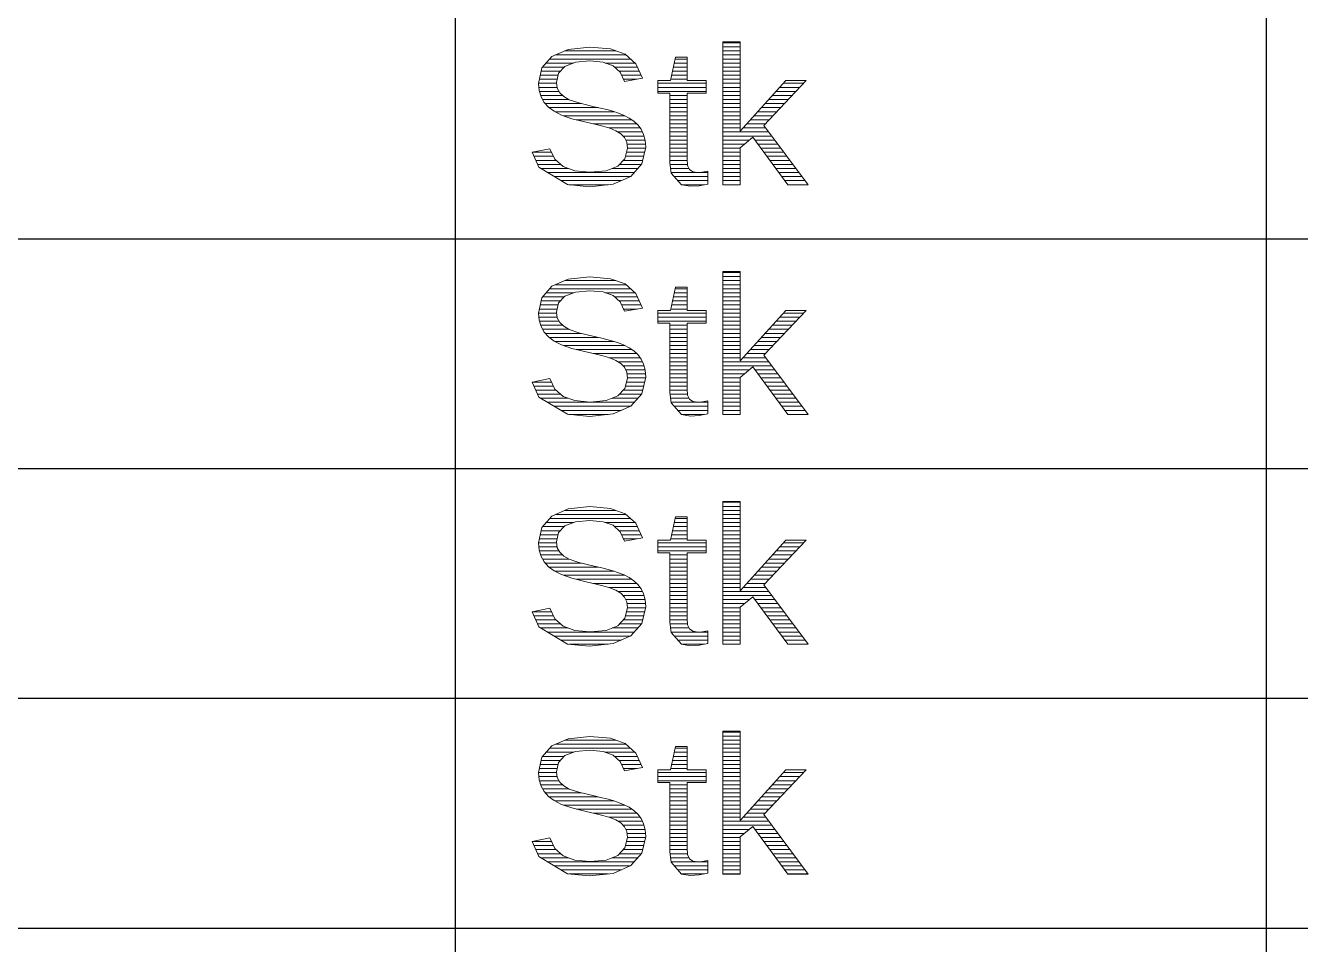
# Model space of a CAD drawing. Header units: millimetres. Extents: x 20 to 410, y 10 to 287.
# Drawn here: x 37.63 to 56.5, y 23.36 to 36.96 of the extents above; entities that cross this region are included whole.
import ezdxf

# ---------------------------------------------------------------- set-up
doc = ezdxf.new("R2010")
doc.units = ezdxf.units.MM
doc.layers.add('DUENN', color=7, linetype='Continuous', lineweight=25)
doc.layers.add('TEXT', color=7, linetype='Continuous', lineweight=13)

msp = doc.modelspace()

# ---------------------------------------------------------------- linework, layer by layer
at = {"layer": 'DUENN', "lineweight": 25}
for points in [[(44, 10), (44, 61)], [(56, 10), (56, 61)], [(20, 33.8), (200, 33.8)], [(20, 30.4), (200, 30.4)], [(20, 27), (200, 27)], [(20, 23.6), (200, 23.6)]]:
    msp.add_lwpolyline(points, dxfattribs=at)
at = {"layer": 'TEXT', "lineweight": 13}
for p, q in [((47.952, 36.701), (48.209, 36.701)), ((47.952, 36.641), (48.209, 36.641)), ((45.393, 36.461), (46.588, 36.461)), ((45.48, 36.521), (46.523, 36.521)), ((45.617, 36.581), (46.372, 36.581)), ((47.248, 36.461), (47.424, 36.461)), ((47.952, 36.581), (48.209, 36.581)), ((47.952, 36.521), (48.209, 36.521)), ((47.952, 36.461), (48.209, 36.461)), ((45.266, 36.281), (45.551, 36.281)), ((45.288, 36.341), (45.608, 36.341)), ((45.34, 36.401), (45.746, 36.401)), ((46.215, 36.401), (46.653, 36.401)), ((46.349, 36.341), (46.688, 36.341)), ((46.416, 36.281), (46.715, 36.281)), ((47.208, 36.281), (47.424, 36.281)), ((47.221, 36.341), (47.424, 36.341)), ((47.235, 36.401), (47.424, 36.401)), ((47.952, 36.401), (48.209, 36.401)), ((47.952, 36.341), (48.209, 36.341)), ((47.952, 36.281), (48.209, 36.281)), ((45.227, 36.101), (45.493, 36.101)), ((45.232, 36.041), (45.502, 36.041)), ((45.24, 36.161), (45.502, 36.161)), ((45.253, 36.221), (45.516, 36.221)), ((46.453, 36.221), (46.743, 36.221)), ((46.481, 36.161), (46.686, 36.161)), ((46.99, 36.101), (47.709, 36.101)), ((46.99, 36.041), (47.709, 36.041)), ((47.182, 36.161), (47.424, 36.161)), ((47.195, 36.221), (47.424, 36.221)), ((47.952, 36.221), (48.209, 36.221)), ((47.952, 36.161), (48.209, 36.161)), ((47.952, 36.101), (48.209, 36.101)), ((47.952, 36.041), (48.209, 36.041)), ((48.795, 36.041), (49.092, 36.041)), ((48.849, 36.101), (49.149, 36.101)), ((45.24, 35.981), (45.529, 35.981)), ((45.258, 35.921), (45.583, 35.921)), ((45.286, 35.861), (45.677, 35.861)), ((46.99, 35.981), (47.709, 35.981)), ((47.168, 35.921), (47.424, 35.921)), ((47.168, 35.861), (47.424, 35.861)), ((47.952, 35.981), (48.209, 35.981)), ((47.952, 35.921), (48.209, 35.921)), ((47.952, 35.861), (48.209, 35.861)), ((48.632, 35.861), (48.922, 35.861)), ((48.686, 35.921), (48.979, 35.921)), ((48.741, 35.981), (49.035, 35.981)), ((45.326, 35.801), (45.862, 35.801)), ((45.383, 35.741), (46.11, 35.741)), ((45.468, 35.681), (46.344, 35.681)), ((47.168, 35.801), (47.424, 35.801)), ((47.168, 35.741), (47.424, 35.741)), ((47.168, 35.681), (47.424, 35.681)), ((47.952, 35.801), (48.209, 35.801)), ((47.952, 35.741), (48.209, 35.741)), ((47.952, 35.681), (48.209, 35.681)), ((48.469, 35.681), (48.752, 35.681)), ((48.524, 35.741), (48.809, 35.741)), ((48.578, 35.801), (48.865, 35.801)), ((45.595, 35.621), (46.501, 35.621)), ((45.787, 35.561), (46.607, 35.561)), ((46.034, 35.501), (46.68, 35.501)), ((47.168, 35.621), (47.424, 35.621)), ((47.168, 35.561), (47.424, 35.561)), ((47.168, 35.501), (47.424, 35.501)), ((47.952, 35.621), (48.209, 35.621)), ((47.952, 35.561), (48.209, 35.561)), ((47.952, 35.501), (48.209, 35.501)), ((48.306, 35.501), (48.582, 35.501)), ((48.361, 35.561), (48.639, 35.561)), ((48.415, 35.621), (48.695, 35.621)), ((46.268, 35.441), (46.729, 35.441)), ((46.402, 35.381), (46.763, 35.381)), ((46.476, 35.321), (46.787, 35.321)), ((47.168, 35.441), (47.424, 35.441)), ((47.168, 35.381), (47.424, 35.381)), ((47.168, 35.321), (47.424, 35.321)), ((47.952, 35.441), (48.209, 35.441)), ((47.952, 35.381), (48.633, 35.381)), ((47.952, 35.321), (48.678, 35.321)), ((48.252, 35.441), (48.589, 35.441)), ((46.516, 35.261), (46.803, 35.261)), ((46.534, 35.201), (46.808, 35.201)), ((46.542, 35.141), (46.809, 35.141)), ((47.168, 35.261), (47.424, 35.261)), ((47.168, 35.201), (47.424, 35.201)), ((47.168, 35.141), (47.424, 35.141)), ((47.952, 35.261), (48.345, 35.261)), ((47.952, 35.201), (48.273, 35.201)), ((47.952, 35.141), (48.209, 35.141)), ((48.428, 35.261), (48.723, 35.261)), ((48.472, 35.201), (48.768, 35.201)), ((48.517, 35.141), (48.813, 35.141)), ((45.133, 35.081), (45.42, 35.081)), ((45.159, 35.021), (45.447, 35.021)), ((45.185, 34.961), (45.485, 34.961)), ((46.483, 34.961), (46.769, 34.961)), ((46.515, 35.021), (46.782, 35.021)), ((46.529, 35.081), (46.795, 35.081)), ((47.168, 35.081), (47.424, 35.081)), ((47.168, 35.021), (47.424, 35.021)), ((47.168, 34.961), (47.426, 34.961)), ((47.952, 35.081), (48.209, 35.081)), ((47.952, 35.021), (48.209, 35.021)), ((47.952, 34.961), (48.209, 34.961)), ((48.561, 35.081), (48.858, 35.081)), ((48.606, 35.021), (48.903, 35.021)), ((48.65, 34.961), (48.948, 34.961)), ((45.211, 34.901), (45.553, 34.901)), ((45.258, 34.841), (45.664, 34.841)), ((45.358, 34.781), (46.645, 34.781)), ((45.458, 34.721), (46.589, 34.721)), ((46.316, 34.841), (46.699, 34.841)), ((46.425, 34.901), (46.752, 34.901)), ((47.171, 34.901), (47.432, 34.901)), ((47.179, 34.841), (47.453, 34.841)), ((47.186, 34.781), (47.584, 34.781)), ((47.233, 34.721), (47.734, 34.721)), ((47.591, 34.781), (47.734, 34.781)), ((47.952, 34.901), (48.209, 34.901)), ((47.952, 34.841), (48.209, 34.841)), ((47.952, 34.781), (48.209, 34.781)), ((47.952, 34.721), (48.209, 34.721)), ((48.695, 34.901), (48.993, 34.901)), ((48.739, 34.841), (49.038, 34.841)), ((48.784, 34.781), (49.083, 34.781)), ((48.828, 34.721), (49.127, 34.721)), ((45.558, 34.661), (46.452, 34.661)), ((45.674, 34.601), (46.259, 34.601)), ((47.286, 34.661), (47.734, 34.661)), ((47.339, 34.601), (47.684, 34.601)), ((47.952, 34.661), (48.209, 34.661)), ((47.952, 34.601), (48.209, 34.601)), ((48.872, 34.661), (49.172, 34.661)), ((48.917, 34.601), (49.217, 34.601)), ((47.952, 33.301), (48.209, 33.301)), ((47.952, 33.241), (48.209, 33.241)), ((45.393, 33.061), (46.588, 33.061)), ((45.48, 33.121), (46.523, 33.121)), ((45.617, 33.181), (46.372, 33.181)), ((47.248, 33.061), (47.424, 33.061)), ((47.952, 33.181), (48.209, 33.181)), ((47.952, 33.121), (48.209, 33.121)), ((47.952, 33.061), (48.209, 33.061)), ((45.266, 32.881), (45.551, 32.881)), ((45.288, 32.941), (45.608, 32.941)), ((45.34, 33.001), (45.746, 33.001)), ((46.215, 33.001), (46.653, 33.001)), ((46.349, 32.941), (46.688, 32.941)), ((46.416, 32.881), (46.715, 32.881)), ((47.208, 32.881), (47.424, 32.881)), ((47.221, 32.941), (47.424, 32.941)), ((47.235, 33.001), (47.424, 33.001)), ((47.952, 33.001), (48.209, 33.001)), ((47.952, 32.941), (48.209, 32.941)), ((47.952, 32.881), (48.209, 32.881)), ((45.227, 32.701), (45.493, 32.701)), ((45.24, 32.761), (45.502, 32.761)), ((45.253, 32.821), (45.516, 32.821)), ((46.453, 32.821), (46.743, 32.821)), ((46.481, 32.761), (46.686, 32.761)), ((46.99, 32.701), (47.709, 32.701)), ((47.182, 32.761), (47.424, 32.761)), ((47.195, 32.821), (47.424, 32.821)), ((47.952, 32.821), (48.209, 32.821)), ((47.952, 32.761), (48.209, 32.761)), ((47.952, 32.701), (48.209, 32.701)), ((48.849, 32.701), (49.149, 32.701)), ((45.232, 32.641), (45.502, 32.641)), ((45.24, 32.581), (45.529, 32.581)), ((45.258, 32.521), (45.583, 32.521)), ((45.286, 32.461), (45.677, 32.461)), ((46.99, 32.641), (47.709, 32.641)), ((46.99, 32.581), (47.709, 32.581)), ((47.168, 32.521), (47.424, 32.521)), ((47.168, 32.461), (47.424, 32.461)), ((47.952, 32.641), (48.209, 32.641)), ((47.952, 32.581), (48.209, 32.581)), ((47.952, 32.521), (48.209, 32.521)), ((47.952, 32.461), (48.209, 32.461)), ((48.632, 32.461), (48.922, 32.461)), ((48.686, 32.521), (48.979, 32.521)), ((48.741, 32.581), (49.035, 32.581)), ((48.795, 32.641), (49.092, 32.641)), ((45.326, 32.401), (45.862, 32.401)), ((45.383, 32.341), (46.11, 32.341)), ((45.468, 32.281), (46.344, 32.281)), ((47.168, 32.401), (47.424, 32.401)), ((47.168, 32.341), (47.424, 32.341)), ((47.168, 32.281), (47.424, 32.281)), ((47.952, 32.401), (48.209, 32.401)), ((47.952, 32.341), (48.209, 32.341)), ((47.952, 32.281), (48.209, 32.281)), ((48.469, 32.281), (48.752, 32.281)), ((48.524, 32.341), (48.809, 32.341)), ((48.578, 32.401), (48.865, 32.401)), ((45.595, 32.221), (46.501, 32.221)), ((45.787, 32.161), (46.607, 32.161)), ((46.034, 32.101), (46.68, 32.101)), ((47.168, 32.221), (47.424, 32.221)), ((47.168, 32.161), (47.424, 32.161)), ((47.168, 32.101), (47.424, 32.101)), ((47.952, 32.221), (48.209, 32.221)), ((47.952, 32.161), (48.209, 32.161)), ((47.952, 32.101), (48.209, 32.101)), ((48.306, 32.101), (48.582, 32.101)), ((48.361, 32.161), (48.639, 32.161)), ((48.415, 32.221), (48.695, 32.221)), ((46.268, 32.041), (46.729, 32.041)), ((46.402, 31.981), (46.763, 31.981)), ((46.476, 31.921), (46.787, 31.921)), ((47.168, 32.041), (47.424, 32.041)), ((47.168, 31.981), (47.424, 31.981)), ((47.168, 31.921), (47.424, 31.921)), ((47.952, 32.041), (48.209, 32.041)), ((47.952, 31.981), (48.633, 31.981)), ((47.952, 31.921), (48.678, 31.921)), ((48.252, 32.041), (48.589, 32.041)), ((46.516, 31.861), (46.803, 31.861)), ((46.534, 31.801), (46.808, 31.801)), ((46.542, 31.741), (46.809, 31.741)), ((47.168, 31.861), (47.424, 31.861)), ((47.168, 31.801), (47.424, 31.801)), ((47.168, 31.741), (47.424, 31.741)), ((47.952, 31.861), (48.345, 31.861)), ((47.952, 31.801), (48.273, 31.801)), ((47.952, 31.741), (48.209, 31.741)), ((48.428, 31.861), (48.723, 31.861)), ((48.472, 31.801), (48.768, 31.801)), ((48.517, 31.741), (48.813, 31.741)), ((45.133, 31.681), (45.42, 31.681)), ((45.159, 31.621), (45.447, 31.621)), ((45.185, 31.561), (45.485, 31.561)), ((46.483, 31.561), (46.769, 31.561)), ((46.515, 31.621), (46.782, 31.621)), ((46.529, 31.681), (46.795, 31.681)), ((47.168, 31.681), (47.424, 31.681)), ((47.168, 31.621), (47.424, 31.621)), ((47.168, 31.561), (47.426, 31.561)), ((47.952, 31.681), (48.209, 31.681)), ((47.952, 31.621), (48.209, 31.621)), ((47.952, 31.561), (48.209, 31.561)), ((48.561, 31.681), (48.858, 31.681)), ((48.606, 31.621), (48.903, 31.621)), ((48.65, 31.561), (48.948, 31.561)), ((45.211, 31.501), (45.553, 31.501)), ((45.258, 31.441), (45.664, 31.441)), ((45.358, 31.381), (46.645, 31.381)), ((45.458, 31.321), (46.589, 31.321)), ((46.316, 31.441), (46.699, 31.441)), ((46.425, 31.501), (46.752, 31.501)), ((47.171, 31.501), (47.432, 31.501)), ((47.179, 31.441), (47.453, 31.441)), ((47.186, 31.381), (47.584, 31.381)), ((47.233, 31.321), (47.734, 31.321)), ((47.591, 31.381), (47.734, 31.381)), ((47.952, 31.501), (48.209, 31.501)), ((47.952, 31.441), (48.209, 31.441)), ((47.952, 31.381), (48.209, 31.381)), ((47.952, 31.321), (48.209, 31.321)), ((48.695, 31.501), (48.993, 31.501)), ((48.739, 31.441), (49.038, 31.441)), ((48.784, 31.381), (49.083, 31.381)), ((48.828, 31.321), (49.127, 31.321)), ((45.558, 31.261), (46.452, 31.261)), ((45.674, 31.201), (46.259, 31.201)), ((47.286, 31.261), (47.734, 31.261)), ((47.339, 31.201), (47.684, 31.201)), ((47.952, 31.261), (48.209, 31.261)), ((47.952, 31.201), (48.209, 31.201)), ((48.872, 31.261), (49.172, 31.261)), ((48.917, 31.201), (49.217, 31.201)), ((47.952, 29.901), (48.209, 29.901)), ((47.952, 29.841), (48.209, 29.841)), ((45.393, 29.661), (46.588, 29.661)), ((45.48, 29.721), (46.523, 29.721)), ((45.617, 29.781), (46.372, 29.781)), ((47.248, 29.661), (47.424, 29.661)), ((47.952, 29.781), (48.209, 29.781)), ((47.952, 29.721), (48.209, 29.721)), ((47.952, 29.661), (48.209, 29.661)), ((45.266, 29.481), (45.551, 29.481)), ((45.288, 29.541), (45.608, 29.541)), ((45.34, 29.601), (45.746, 29.601)), ((46.215, 29.601), (46.653, 29.601)), ((46.349, 29.541), (46.688, 29.541)), ((46.416, 29.481), (46.715, 29.481)), ((47.208, 29.481), (47.424, 29.481)), ((47.221, 29.541), (47.424, 29.541)), ((47.235, 29.601), (47.424, 29.601)), ((47.952, 29.601), (48.209, 29.601)), ((47.952, 29.541), (48.209, 29.541)), ((47.952, 29.481), (48.209, 29.481)), ((45.227, 29.301), (45.493, 29.301)), ((45.24, 29.361), (45.502, 29.361)), ((45.253, 29.421), (45.516, 29.421)), ((46.453, 29.421), (46.743, 29.421)), ((46.481, 29.361), (46.686, 29.361)), ((46.99, 29.301), (47.709, 29.301)), ((47.182, 29.361), (47.424, 29.361)), ((47.195, 29.421), (47.424, 29.421)), ((47.952, 29.421), (48.209, 29.421)), ((47.952, 29.361), (48.209, 29.361)), ((47.952, 29.301), (48.209, 29.301)), ((48.849, 29.301), (49.149, 29.301)), ((45.232, 29.241), (45.502, 29.241)), ((45.24, 29.181), (45.529, 29.181)), ((45.258, 29.121), (45.583, 29.121)), ((45.286, 29.061), (45.677, 29.061)), ((46.99, 29.241), (47.709, 29.241)), ((46.99, 29.181), (47.709, 29.181)), ((47.168, 29.121), (47.424, 29.121)), ((47.168, 29.061), (47.424, 29.061)), ((47.952, 29.241), (48.209, 29.241)), ((47.952, 29.181), (48.209, 29.181)), ((47.952, 29.121), (48.209, 29.121)), ((47.952, 29.061), (48.209, 29.061)), ((48.632, 29.061), (48.922, 29.061)), ((48.686, 29.121), (48.979, 29.121)), ((48.741, 29.181), (49.035, 29.181)), ((48.795, 29.241), (49.092, 29.241)), ((45.326, 29.001), (45.862, 29.001)), ((45.383, 28.941), (46.11, 28.941)), ((45.468, 28.881), (46.344, 28.881)), ((47.168, 29.001), (47.424, 29.001)), ((47.168, 28.941), (47.424, 28.941)), ((47.168, 28.881), (47.424, 28.881)), ((47.952, 29.001), (48.209, 29.001)), ((47.952, 28.941), (48.209, 28.941)), ((47.952, 28.881), (48.209, 28.881)), ((48.469, 28.881), (48.752, 28.881)), ((48.524, 28.941), (48.809, 28.941)), ((48.578, 29.001), (48.865, 29.001)), ((45.595, 28.821), (46.501, 28.821)), ((45.787, 28.761), (46.607, 28.761)), ((46.034, 28.701), (46.68, 28.701)), ((47.168, 28.821), (47.424, 28.821)), ((47.168, 28.761), (47.424, 28.761)), ((47.168, 28.701), (47.424, 28.701)), ((47.952, 28.821), (48.209, 28.821)), ((47.952, 28.761), (48.209, 28.761)), ((47.952, 28.701), (48.209, 28.701)), ((48.306, 28.701), (48.582, 28.701)), ((48.361, 28.761), (48.639, 28.761)), ((48.415, 28.821), (48.695, 28.821)), ((46.268, 28.641), (46.729, 28.641)), ((46.402, 28.581), (46.763, 28.581)), ((46.476, 28.521), (46.787, 28.521)), ((47.168, 28.641), (47.424, 28.641)), ((47.168, 28.581), (47.424, 28.581)), ((47.168, 28.521), (47.424, 28.521)), ((47.952, 28.641), (48.209, 28.641)), ((47.952, 28.581), (48.633, 28.581)), ((47.952, 28.521), (48.678, 28.521)), ((48.252, 28.641), (48.589, 28.641)), ((46.516, 28.461), (46.803, 28.461)), ((46.534, 28.401), (46.808, 28.401)), ((46.542, 28.341), (46.809, 28.341)), ((47.168, 28.461), (47.424, 28.461)), ((47.168, 28.401), (47.424, 28.401)), ((47.168, 28.341), (47.424, 28.341)), ((47.952, 28.461), (48.345, 28.461)), ((47.952, 28.401), (48.273, 28.401)), ((47.952, 28.341), (48.209, 28.341)), ((48.428, 28.461), (48.723, 28.461)), ((48.472, 28.401), (48.768, 28.401)), ((48.517, 28.341), (48.813, 28.341)), ((45.133, 28.281), (45.42, 28.281)), ((45.159, 28.221), (45.447, 28.221)), ((45.185, 28.161), (45.485, 28.161)), ((46.483, 28.161), (46.769, 28.161)), ((46.515, 28.221), (46.782, 28.221)), ((46.529, 28.281), (46.795, 28.281)), ((47.168, 28.281), (47.424, 28.281)), ((47.168, 28.221), (47.424, 28.221)), ((47.168, 28.161), (47.426, 28.161)), ((47.952, 28.281), (48.209, 28.281)), ((47.952, 28.221), (48.209, 28.221)), ((47.952, 28.161), (48.209, 28.161)), ((48.561, 28.281), (48.858, 28.281)), ((48.606, 28.221), (48.903, 28.221)), ((48.65, 28.161), (48.948, 28.161)), ((45.211, 28.101), (45.553, 28.101)), ((45.258, 28.041), (45.664, 28.041)), ((45.358, 27.981), (46.645, 27.981)), ((46.316, 28.041), (46.699, 28.041)), ((46.425, 28.101), (46.752, 28.101)), ((47.171, 28.101), (47.432, 28.101)), ((47.179, 28.041), (47.453, 28.041)), ((47.186, 27.981), (47.584, 27.981)), ((47.591, 27.981), (47.734, 27.981)), ((47.952, 28.101), (48.209, 28.101)), ((47.952, 28.041), (48.209, 28.041)), ((47.952, 27.981), (48.209, 27.981)), ((48.695, 28.101), (48.993, 28.101)), ((48.739, 28.041), (49.038, 28.041)), ((48.784, 27.981), (49.083, 27.981)), ((45.458, 27.921), (46.589, 27.921)), ((45.558, 27.861), (46.452, 27.861)), ((45.674, 27.801), (46.259, 27.801)), ((47.233, 27.921), (47.734, 27.921)), ((47.286, 27.861), (47.734, 27.861)), ((47.339, 27.801), (47.684, 27.801)), ((47.952, 27.921), (48.209, 27.921)), ((47.952, 27.861), (48.209, 27.861)), ((47.952, 27.801), (48.209, 27.801)), ((48.828, 27.921), (49.127, 27.921)), ((48.872, 27.861), (49.172, 27.861)), ((48.917, 27.801), (49.217, 27.801)), ((47.952, 26.501), (48.209, 26.501)), ((47.952, 26.441), (48.209, 26.441)), ((45.393, 26.261), (46.588, 26.261)), ((45.48, 26.321), (46.523, 26.321)), ((45.617, 26.381), (46.372, 26.381)), ((47.248, 26.261), (47.424, 26.261)), ((47.952, 26.381), (48.209, 26.381)), ((47.952, 26.321), (48.209, 26.321)), ((47.952, 26.261), (48.209, 26.261)), ((45.266, 26.081), (45.551, 26.081)), ((45.288, 26.141), (45.608, 26.141)), ((45.34, 26.201), (45.746, 26.201)), ((46.215, 26.201), (46.653, 26.201)), ((46.349, 26.141), (46.688, 26.141)), ((46.416, 26.081), (46.715, 26.081)), ((47.208, 26.081), (47.424, 26.081)), ((47.221, 26.141), (47.424, 26.141)), ((47.235, 26.201), (47.424, 26.201)), ((47.952, 26.201), (48.209, 26.201)), ((47.952, 26.141), (48.209, 26.141)), ((47.952, 26.081), (48.209, 26.081)), ((45.227, 25.901), (45.493, 25.901)), ((45.24, 25.961), (45.502, 25.961)), ((45.253, 26.021), (45.516, 26.021)), ((46.453, 26.021), (46.743, 26.021)), ((46.481, 25.961), (46.686, 25.961)), ((46.99, 25.901), (47.709, 25.901)), ((47.182, 25.961), (47.424, 25.961)), ((47.195, 26.021), (47.424, 26.021)), ((47.952, 26.021), (48.209, 26.021)), ((47.952, 25.961), (48.209, 25.961)), ((47.952, 25.901), (48.209, 25.901)), ((48.849, 25.901), (49.149, 25.901)), ((45.232, 25.841), (45.502, 25.841)), ((45.24, 25.781), (45.529, 25.781)), ((45.258, 25.721), (45.583, 25.721)), ((45.286, 25.661), (45.677, 25.661)), ((46.99, 25.841), (47.709, 25.841)), ((46.99, 25.781), (47.709, 25.781)), ((47.168, 25.721), (47.424, 25.721)), ((47.168, 25.661), (47.424, 25.661)), ((47.952, 25.841), (48.209, 25.841)), ((47.952, 25.781), (48.209, 25.781)), ((47.952, 25.721), (48.209, 25.721)), ((47.952, 25.661), (48.209, 25.661)), ((48.632, 25.661), (48.922, 25.661)), ((48.686, 25.721), (48.979, 25.721)), ((48.741, 25.781), (49.035, 25.781)), ((48.795, 25.841), (49.092, 25.841)), ((45.326, 25.601), (45.862, 25.601)), ((45.383, 25.541), (46.11, 25.541)), ((45.468, 25.481), (46.344, 25.481)), ((47.168, 25.601), (47.424, 25.601)), ((47.168, 25.541), (47.424, 25.541)), ((47.168, 25.481), (47.424, 25.481)), ((47.952, 25.601), (48.209, 25.601)), ((47.952, 25.541), (48.209, 25.541)), ((47.952, 25.481), (48.209, 25.481)), ((48.469, 25.481), (48.752, 25.481)), ((48.524, 25.541), (48.809, 25.541)), ((48.578, 25.601), (48.865, 25.601)), ((45.595, 25.421), (46.501, 25.421)), ((45.787, 25.361), (46.607, 25.361)), ((46.034, 25.301), (46.68, 25.301)), ((47.168, 25.421), (47.424, 25.421)), ((47.168, 25.361), (47.424, 25.361)), ((47.168, 25.301), (47.424, 25.301)), ((47.952, 25.421), (48.209, 25.421)), ((47.952, 25.361), (48.209, 25.361)), ((47.952, 25.301), (48.209, 25.301)), ((48.306, 25.301), (48.582, 25.301)), ((48.361, 25.361), (48.639, 25.361)), ((48.415, 25.421), (48.695, 25.421)), ((46.268, 25.241), (46.729, 25.241)), ((46.402, 25.181), (46.763, 25.181)), ((46.476, 25.121), (46.787, 25.121)), ((47.168, 25.241), (47.424, 25.241)), ((47.168, 25.181), (47.424, 25.181)), ((47.168, 25.121), (47.424, 25.121)), ((47.952, 25.241), (48.209, 25.241)), ((47.952, 25.181), (48.633, 25.181)), ((47.952, 25.121), (48.678, 25.121)), ((48.252, 25.241), (48.589, 25.241)), ((46.516, 25.061), (46.803, 25.061)), ((46.534, 25.001), (46.808, 25.001)), ((46.542, 24.941), (46.809, 24.941)), ((47.168, 25.061), (47.424, 25.061)), ((47.168, 25.001), (47.424, 25.001)), ((47.168, 24.941), (47.424, 24.941)), ((47.952, 25.061), (48.345, 25.061)), ((47.952, 25.001), (48.273, 25.001)), ((47.952, 24.941), (48.209, 24.941)), ((48.428, 25.061), (48.723, 25.061)), ((48.472, 25.001), (48.768, 25.001)), ((48.517, 24.941), (48.813, 24.941)), ((45.133, 24.881), (45.42, 24.881)), ((45.159, 24.821), (45.447, 24.821)), ((45.185, 24.761), (45.485, 24.761)), ((46.483, 24.761), (46.769, 24.761)), ((46.515, 24.821), (46.782, 24.821)), ((46.529, 24.881), (46.795, 24.881)), ((47.168, 24.881), (47.424, 24.881)), ((47.168, 24.821), (47.424, 24.821)), ((47.168, 24.761), (47.426, 24.761)), ((47.952, 24.881), (48.209, 24.881)), ((47.952, 24.821), (48.209, 24.821)), ((47.952, 24.761), (48.209, 24.761)), ((48.561, 24.881), (48.858, 24.881)), ((48.606, 24.821), (48.903, 24.821)), ((48.65, 24.761), (48.948, 24.761)), ((45.211, 24.701), (45.553, 24.701)), ((45.258, 24.641), (45.664, 24.641)), ((45.358, 24.581), (46.645, 24.581)), ((46.316, 24.641), (46.699, 24.641)), ((46.425, 24.701), (46.752, 24.701)), ((47.171, 24.701), (47.432, 24.701)), ((47.179, 24.641), (47.453, 24.641)), ((47.186, 24.581), (47.584, 24.581)), ((47.591, 24.581), (47.734, 24.581)), ((47.952, 24.701), (48.209, 24.701)), ((47.952, 24.641), (48.209, 24.641)), ((47.952, 24.581), (48.209, 24.581)), ((48.695, 24.701), (48.993, 24.701)), ((48.739, 24.641), (49.038, 24.641)), ((48.784, 24.581), (49.083, 24.581)), ((45.458, 24.521), (46.589, 24.521)), ((45.558, 24.461), (46.452, 24.461)), ((45.674, 24.401), (46.259, 24.401)), ((47.233, 24.521), (47.734, 24.521)), ((47.286, 24.461), (47.734, 24.461)), ((47.339, 24.401), (47.684, 24.401)), ((47.952, 24.521), (48.209, 24.521)), ((47.952, 24.461), (48.209, 24.461)), ((47.952, 24.401), (48.209, 24.401)), ((48.828, 24.521), (49.127, 24.521)), ((48.872, 24.461), (49.172, 24.461)), ((48.917, 24.401), (49.217, 24.401))]:
    msp.add_line(p, q, dxfattribs=at)
for points in [[(46.812, 35.154), (46.757, 34.908), (46.594, 34.724), (46.333, 34.609), (45.983, 34.571), (45.654, 34.603), (45.229, 34.858), (45.133, 35.081), (45.396, 35.134), (45.467, 34.977), (45.59, 34.868), (45.764, 34.805), (45.993, 34.784), (46.226, 34.806), (46.399, 34.874), (46.506, 34.986), (46.542, 35.14), (46.531, 35.229), (46.498, 35.299), (46.444, 35.355), (46.371, 35.4), (46.282, 35.437), (46.178, 35.467), (46.059, 35.496), (45.929, 35.526), (45.719, 35.578), (45.567, 35.631), (45.457, 35.687), (45.373, 35.748), (45.31, 35.819), (45.264, 35.9), (45.236, 35.994), (45.226, 36.1), (45.276, 36.328), (45.424, 36.497), (45.664, 36.602), (45.988, 36.637), (46.29, 36.61), (46.511, 36.532), (46.665, 36.39), (46.765, 36.175), (46.497, 36.128), (46.433, 36.266), (46.329, 36.36), (46.181, 36.414), (45.986, 36.432), (45.773, 36.412), (45.618, 36.352), (45.523, 36.252), (45.491, 36.114), (45.504, 36.029), (45.54, 35.961), (45.601, 35.905), (45.682, 35.858), (45.821, 35.811), (46.051, 35.755), (46.143, 35.734), (46.235, 35.712), (46.325, 35.687), (46.411, 35.659), (46.493, 35.625), (46.569, 35.587), (46.637, 35.541), (46.696, 35.486), (46.745, 35.421), (46.781, 35.345), (46.804, 35.256), (46.812, 35.154)], [(48.918, 34.6), (48.397, 35.304), (48.209, 35.148), (48.209, 34.6), (47.952, 34.6), (47.952, 36.714), (48.209, 36.714), (48.209, 35.393), (48.885, 36.141), (49.186, 36.141), (48.561, 35.479), (49.218, 34.6), (48.918, 34.6)], [(47.734, 34.611), (47.606, 34.586), (47.476, 34.577), (47.341, 34.599), (47.187, 34.774), (47.168, 34.926), (47.168, 35.954), (46.99, 35.954), (46.99, 36.141), (47.177, 36.141), (47.253, 36.486), (47.424, 36.486), (47.424, 36.141), (47.709, 36.141), (47.709, 35.954), (47.424, 35.954), (47.424, 34.982), (47.433, 34.887), (47.46, 34.826), (47.51, 34.792), (47.586, 34.781), (47.649, 34.786), (47.734, 34.801), (47.734, 34.611)], [(46.812, 31.754), (46.757, 31.508), (46.594, 31.324), (46.333, 31.209), (45.983, 31.171), (45.654, 31.203), (45.229, 31.458), (45.133, 31.681), (45.396, 31.734), (45.467, 31.577), (45.59, 31.468), (45.764, 31.405), (45.993, 31.384), (46.226, 31.406), (46.399, 31.474), (46.506, 31.586), (46.542, 31.74), (46.531, 31.829), (46.498, 31.899), (46.444, 31.955), (46.371, 32), (46.282, 32.037), (46.178, 32.067), (46.059, 32.096), (45.929, 32.126), (45.719, 32.178), (45.567, 32.231), (45.457, 32.287), (45.373, 32.348), (45.31, 32.419), (45.264, 32.5), (45.236, 32.594), (45.226, 32.7), (45.276, 32.928), (45.424, 33.097), (45.664, 33.202), (45.988, 33.237), (46.29, 33.21), (46.511, 33.132), (46.665, 32.99), (46.765, 32.775), (46.497, 32.728), (46.433, 32.866), (46.329, 32.96), (46.181, 33.014), (45.986, 33.032), (45.773, 33.012), (45.618, 32.952), (45.523, 32.852), (45.491, 32.714), (45.504, 32.629), (45.54, 32.561), (45.601, 32.505), (45.682, 32.458), (45.821, 32.411), (46.051, 32.355), (46.143, 32.334), (46.235, 32.312), (46.325, 32.287), (46.411, 32.259), (46.493, 32.225), (46.569, 32.187), (46.637, 32.141), (46.696, 32.086), (46.745, 32.021), (46.781, 31.945), (46.804, 31.856), (46.812, 31.754)], [(48.918, 31.2), (48.397, 31.904), (48.209, 31.748), (48.209, 31.2), (47.952, 31.2), (47.952, 33.314), (48.209, 33.314), (48.209, 31.993), (48.885, 32.741), (49.186, 32.741), (48.561, 32.079), (49.218, 31.2), (48.918, 31.2)], [(47.734, 31.211), (47.606, 31.186), (47.476, 31.177), (47.341, 31.199), (47.187, 31.374), (47.168, 31.526), (47.168, 32.554), (46.99, 32.554), (46.99, 32.741), (47.177, 32.741), (47.253, 33.086), (47.424, 33.086), (47.424, 32.741), (47.709, 32.741), (47.709, 32.554), (47.424, 32.554), (47.424, 31.582), (47.433, 31.487), (47.46, 31.426), (47.51, 31.392), (47.586, 31.381), (47.649, 31.386), (47.734, 31.401), (47.734, 31.211)], [(46.812, 28.354), (46.757, 28.108), (46.594, 27.924), (46.333, 27.809), (45.983, 27.771), (45.654, 27.803), (45.229, 28.058), (45.133, 28.281), (45.396, 28.334), (45.467, 28.177), (45.59, 28.068), (45.764, 28.005), (45.993, 27.984), (46.226, 28.006), (46.399, 28.074), (46.506, 28.186), (46.542, 28.34), (46.531, 28.429), (46.498, 28.499), (46.444, 28.555), (46.371, 28.6), (46.282, 28.637), (46.178, 28.667), (46.059, 28.696), (45.929, 28.726), (45.719, 28.778), (45.567, 28.831), (45.457, 28.887), (45.373, 28.948), (45.31, 29.019), (45.264, 29.1), (45.236, 29.194), (45.226, 29.3), (45.276, 29.528), (45.424, 29.697), (45.664, 29.802), (45.988, 29.837), (46.29, 29.81), (46.511, 29.732), (46.665, 29.59), (46.765, 29.375), (46.497, 29.328), (46.433, 29.466), (46.329, 29.56), (46.181, 29.614), (45.986, 29.632), (45.773, 29.612), (45.618, 29.552), (45.523, 29.452), (45.491, 29.314), (45.504, 29.229), (45.54, 29.161), (45.601, 29.105), (45.682, 29.058), (45.821, 29.011), (46.051, 28.955), (46.143, 28.934), (46.235, 28.912), (46.325, 28.887), (46.411, 28.859), (46.493, 28.825), (46.569, 28.787), (46.637, 28.741), (46.696, 28.686), (46.745, 28.621), (46.781, 28.545), (46.804, 28.456), (46.812, 28.354)], [(48.918, 27.8), (48.397, 28.504), (48.209, 28.348), (48.209, 27.8), (47.952, 27.8), (47.952, 29.914), (48.209, 29.914), (48.209, 28.593), (48.885, 29.341), (49.186, 29.341), (48.561, 28.679), (49.218, 27.8), (48.918, 27.8)], [(47.734, 27.811), (47.606, 27.786), (47.476, 27.777), (47.341, 27.799), (47.187, 27.974), (47.168, 28.126), (47.168, 29.154), (46.99, 29.154), (46.99, 29.341), (47.177, 29.341), (47.253, 29.686), (47.424, 29.686), (47.424, 29.341), (47.709, 29.341), (47.709, 29.154), (47.424, 29.154), (47.424, 28.182), (47.433, 28.087), (47.46, 28.026), (47.51, 27.992), (47.586, 27.981), (47.649, 27.986), (47.734, 28.001), (47.734, 27.811)], [(46.812, 24.954), (46.757, 24.708), (46.594, 24.524), (46.333, 24.409), (45.983, 24.371), (45.654, 24.403), (45.229, 24.658), (45.133, 24.881), (45.396, 24.934), (45.467, 24.777), (45.59, 24.668), (45.764, 24.605), (45.993, 24.584), (46.226, 24.606), (46.399, 24.674), (46.506, 24.786), (46.542, 24.94), (46.531, 25.029), (46.498, 25.099), (46.444, 25.155), (46.371, 25.2), (46.282, 25.237), (46.178, 25.267), (46.059, 25.296), (45.929, 25.326), (45.719, 25.378), (45.567, 25.431), (45.457, 25.487), (45.373, 25.548), (45.31, 25.619), (45.264, 25.7), (45.236, 25.794), (45.226, 25.9), (45.276, 26.128), (45.424, 26.297), (45.664, 26.402), (45.988, 26.437), (46.29, 26.41), (46.511, 26.332), (46.665, 26.19), (46.765, 25.975), (46.497, 25.928), (46.433, 26.066), (46.329, 26.16), (46.181, 26.214), (45.986, 26.232), (45.773, 26.212), (45.618, 26.152), (45.523, 26.052), (45.491, 25.914), (45.504, 25.829), (45.54, 25.761), (45.601, 25.705), (45.682, 25.658), (45.821, 25.611), (46.051, 25.555), (46.143, 25.534), (46.235, 25.512), (46.325, 25.487), (46.411, 25.459), (46.493, 25.425), (46.569, 25.387), (46.637, 25.341), (46.696, 25.286), (46.745, 25.221), (46.781, 25.145), (46.804, 25.056), (46.812, 24.954)], [(48.918, 24.4), (48.397, 25.104), (48.209, 24.948), (48.209, 24.4), (47.952, 24.4), (47.952, 26.514), (48.209, 26.514), (48.209, 25.193), (48.885, 25.941), (49.186, 25.941), (48.561, 25.279), (49.218, 24.4), (48.918, 24.4)], [(47.734, 24.411), (47.606, 24.386), (47.476, 24.377), (47.341, 24.399), (47.187, 24.574), (47.168, 24.726), (47.168, 25.754), (46.99, 25.754), (46.99, 25.941), (47.177, 25.941), (47.253, 26.286), (47.424, 26.286), (47.424, 25.941), (47.709, 25.941), (47.709, 25.754), (47.424, 25.754), (47.424, 24.782), (47.433, 24.687), (47.46, 24.626), (47.51, 24.592), (47.586, 24.581), (47.649, 24.586), (47.734, 24.601), (47.734, 24.411)]]:
    msp.add_lwpolyline(points, close=True, dxfattribs=at)

doc.saveas('drawing.dxf')
